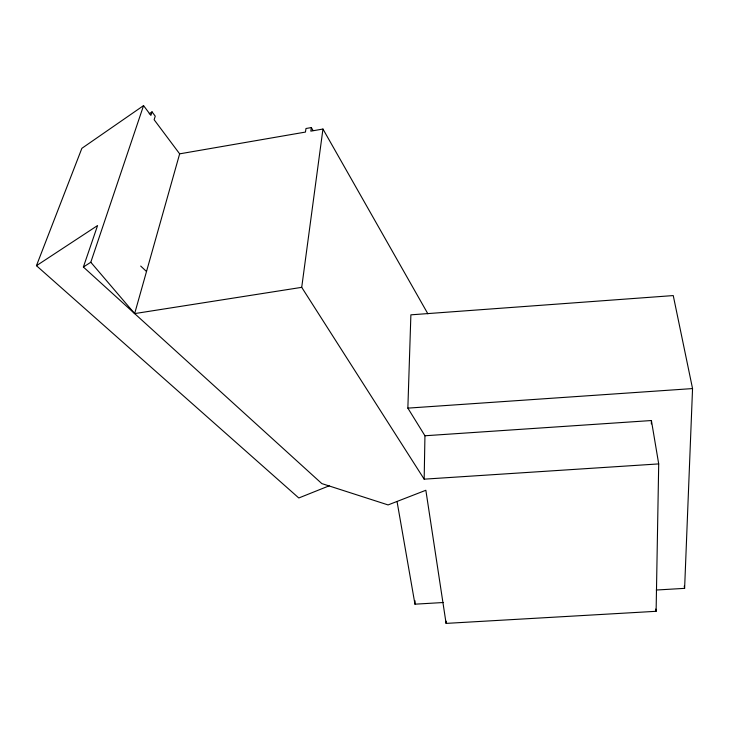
<?xml version="1.0" encoding="UTF-8"?>
<svg xmlns="http://www.w3.org/2000/svg" width="729" height="729" viewBox="0 0 729 729"><rect width="100%" height="100%" fill="white"/><g stroke="black" fill="none" stroke-linecap="round" stroke-linejoin="round"><path stroke-width="1.09" d="M656.282 590.025L684.613 588.358L692.55 388.575L673.25 295.573L410.883 314.837L407.857 408.131L424.943 435.76L651.407 420.533L658.706 463.908L656.109 611.303L446.102 623.395L446.102 621.172M651.361 423.932L651.407 420.533M658.706 463.908L424.169 479.163L424.943 435.76M443.287 602.519L414.965 604.177L415.038 600.796M424.169 479.163L301.715 287.344L322.956 129.042L310.818 131.147L311.347 127.575L305.989 128.504L305.442 132.077L179.653 153.846L154.12 119.711L155.25 116.175L152.042 111.865L149.226 113.797M301.715 287.344L134.655 313.598L179.653 153.846M152.042 111.865L150.885 115.401L143.558 105.605L81.867 148.324L36.45 265.693L298.799 497.98L329.216 485.806M446.102 623.395L425.854 490.271L388.083 504.924L321.826 483.591L83.379 267.024L90.797 262.249L143.558 105.605M83.379 267.024L97.577 225.543L36.45 265.693M407.857 408.131L692.55 388.575M140.706 266.058L146.511 271.507M90.797 262.249L134.655 313.598M311.347 127.575L313.051 130.546M322.956 129.042L427.877 313.807M397.059 501.588L414.965 604.177M684.23 586.125L684.613 588.358M655.772 609.07L656.109 611.303"/></g></svg>
